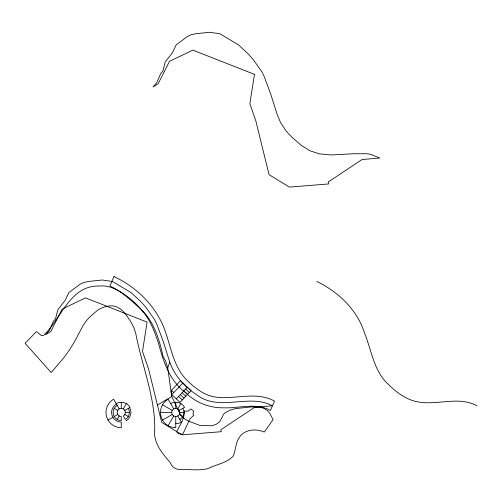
<?xml version="1.0" encoding="UTF-8"?>
<svg xmlns="http://www.w3.org/2000/svg" width="502" height="502" viewBox="0 0 502 502"><rect width="100%" height="100%" fill="white"/><g stroke="black" fill="none" stroke-linecap="round" stroke-linejoin="round"><path stroke-width="0.75" d="M167.743 367.834L165.346 360.555L163.094 356.401C159.09 338.58 153.562 320.075 139.324 307.626C127.91 298.081 115.504 284.239 99.107 286.04C70.085 285.142 61.106 319.021 43.586 335.424L41.528 335.612L36.746 331.816L36.175 331.86L25.1 343.312L51.21 372.54L64.243 357.223L69.86 349.405L74.886 341.021L82.924 325.779L86.451 320.596L90.272 316.524L97.557 310.249L100.563 308.435L105.652 306.584L110.164 305.818L113.759 306.032L117.048 307.055L120.116 308.761L122.971 311.196L126.95 315.959L131.273 322.566L133.984 328.019L135.709 333.215C141.708 365.149 154.892 395.814 154.754 428.727C152.909 442.526 161.958 452.961 170.216 462.537C172.01 467.174 175.844 469.922 180.946 469.408C189.881 469.37 199.112 470.782 207.872 468.642C216.004 464.425 226.735 463.126 233.085 456.255C235.921 450.319 235.331 443.109 239.228 437.562C244.223 429.342 256.202 428.313 264.265 432.078L273.094 419.641L269.787 413.278L267.365 410.485L263.77 408.327L260.852 407.323L251.483 406.921L235.2 408.622L229.627 410.316L225.643 412.412L223.666 414.125L219.813 421.592L216.161 424.309L211.8 425.79L199.545 425.294L188.068 420.946L183.086 417.928L179.823 413.711L171.778 396.536L167.743 367.834L169.783 362.155L163.514 342.282L156.919 324.455L154.629 319.705L145.969 307.419L140.497 301.313L131.028 292.522L112.36 281.465L102.144 280.009L88.408 281.484L83.734 282.513L80.075 284.239L68.761 292.672L65.21 300.221L57.868 309.721L55.477 319.034L53.501 321.079L49.146 330.799L45.582 334.683L50.771 331.533L62.16 309.069L85.503 297.868L147.086 322.108L142.512 351.463L148.536 368.851L161.688 422.414L182.025 434.845L221.269 431.695L220.811 429.8L254.696 407.273L272.467 405.785C250.661 394.195 224.72 409.199 202.519 398.5C188.194 390.267 175.254 378.081 169.783 362.155M119.225 415.957L117.186 419.49L117.819 419.816M123.304 408.898L126.36 403.608M168.12 425.665L173.723 415.957M177.796 408.898L180.852 403.608M182.91 382.97L171.853 394.666L179.998 402.366L191.055 390.669L180.507 380.692L171.408 390.318L173.811 392.595M176.296 398.864L187.353 387.167M157.421 405.02L171.809 396.517L170.969 391.127M108.024 420.074L112.881 417.269M114.205 416.503L117.732 414.47M124.791 410.391L130.087 407.335A10.191 10.191 0 0 0 116.169 403.608M162.522 420.074L172.23 414.47M179.289 410.391L184.585 407.335A10.191 10.191 0 0 0 170.661 403.608M125.337 412.431L129.416 412.431M160.477 412.431L171.684 412.431M179.835 412.431L183.908 412.431M476.9 405.785C459.832 396.348 439.865 404.562 421.624 402.384C408.772 401.405 397.973 393.775 389.05 385.021C373.827 371.737 371.712 350.616 364.483 332.92C357.248 309.772 338.235 291.794 316.793 281.465M162.522 404.788L172.23 410.391M179.289 414.47L182.816 416.503M114.205 408.352L117.732 410.391M124.791 414.47L128.324 416.503M185.602 389.019L189.304 392.52M183.857 390.87L187.56 394.371M182.107 392.721L185.809 396.222M180.356 394.572L184.058 398.073M178.605 396.423L182.308 399.925M173.723 408.898L168.12 399.197A15.286 15.286 0 0 0 175.756 427.717L175.756 416.503M177.796 415.957L181.36 422.138A11.207 11.207 0 0 1 175.756 423.638M119.225 408.898L113.621 399.197A15.286 15.286 0 0 0 121.264 427.717L121.264 422.113A9.682 9.682 0 0 1 116.426 404.047M175.756 402.24L175.756 408.352M121.264 402.24L121.264 408.352M182.816 408.352A8.151 8.151 0 0 1 179.835 419.49M128.324 408.352A8.151 8.151 0 0 1 125.337 419.49L123.304 415.957A4.079 4.079 0 0 0 123.881 409.306A4.079 4.079 0 0 0 117.437 411.038A4.079 4.079 0 0 0 121.264 416.503L121.264 420.582A8.151 8.151 0 0 1 117.186 405.371M129.648 407.593A9.682 9.682 0 0 1 126.102 420.814M254.445 74.359L249.87 103.719L255.894 121.101L269.047 174.665L289.384 187.102L328.628 183.945L328.164 182.05L362.055 159.523L379.826 158.036L370.47 154.327L367.539 153.775L353.822 153.725L331.182 154.967L319.335 153.838L309.878 150.751L301.319 145.436L291.976 137.272L286.347 131.348L280.543 122.494L277.135 114.406L270.873 94.539L264.278 76.706L261.988 71.955L253.328 59.669L247.856 53.563L238.387 44.772L219.719 33.716L209.503 32.26L195.767 33.734L191.086 34.763L187.434 36.489L176.12 44.923L172.562 52.478L165.227 61.972L162.836 71.284L160.86 73.33L156.505 83.056L152.941 86.934L158.124 83.79L169.519 61.319L192.862 50.118L254.445 74.359M184.749 410.918L183.801 416.296L181.73 422.163L176.541 431.739L178.028 433.226L181.103 434.217L182.502 434.28L183.6 432.504L189.856 419.026L193.948 415.091L192.856 413.617L193.734 411.251L191.011 408.967L187.823 411.27L184.749 410.918M113.979 276.546L109.951 285.952C122.137 292.026 133.438 299.87 141.972 310.594C150.475 320.132 154.798 331.991 158.695 343.939C163.451 362.08 169.958 381.3 185.828 392.821C195.786 402.799 209.798 408.076 223.836 407.819C239.159 408.446 256.139 402.391 270.427 410.454L274.512 401.117C256.986 391.309 236.48 399.184 217.705 397.308C205.977 396.442 196.282 389.263 188.143 381.332C171.496 366.153 170.918 341.762 161.613 322.46C151.805 302.078 134.323 286.127 113.979 276.546M173.422 415.769A4.079 4.079 0 0 0 179.816 412.788A4.079 4.079 0 0 0 174.037 408.735A4.079 4.079 0 0 0 173.422 415.769"/></g></svg>
